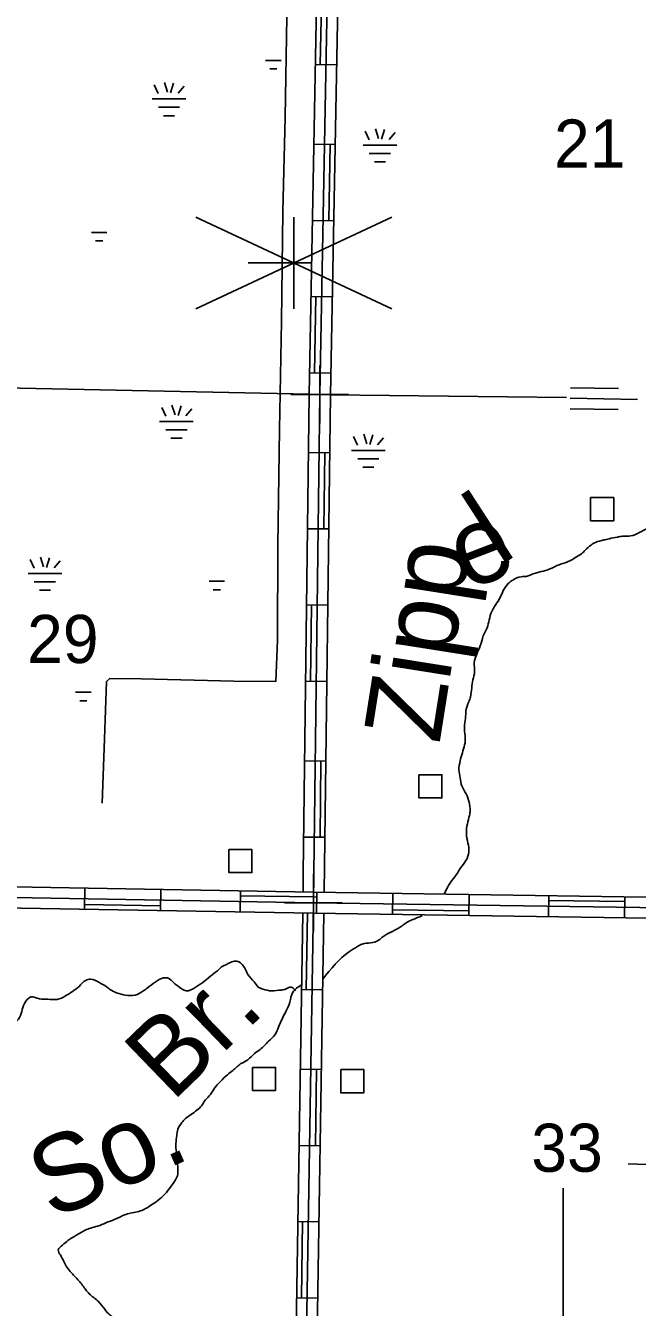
# Model space of a CAD drawing. Extents: x 2061598 to 2357278, y 1056961 to 1264079.
# Drawn here: x 2184267 to 2190628, y 1173496 to 1186814 of the extents above; entities that cross this region are included whole.
import ezdxf

# ---------------------------------------------------------------- set-up
doc = ezdxf.new("R2010")
doc.units = 0
for name, color, linetype in [('CSAH RTE', 7, 'Continuous'), ('DWELLING', 7, 'Continuous'), ('HYDRO', 7, 'Continuous'), ('HYRDO TXT', 7, 'Continuous'), ('MSAS LAT LONG', 7, 'Continuous'), ('QUAD BASE SYM', 7, 'Continuous'), ('SECTION', 7, 'Continuous'), ('SECTION CORNER BASE', 7, 'Continuous'), ('SWAMP', 7, 'Continuous'), ('TOWNSHIP ROAD', 7, 'Continuous')]:
    doc.layers.add(name, color=color, linetype=linetype)

msp = doc.modelspace()

# ---------------------------------------------------------------- linework, layer by layer
at = {"layer": 'CSAH RTE'}
for p, q in [((2184882.659, 1177851.756), (2184878.832, 1177631.805)), ((2185674.539, 1177837.978), (2185670.712, 1177618.027)), ((2186502.414, 1177823.574), (2186498.587, 1177603.623)), ((2187294.004, 1177809.886), (2187290.76, 1177589.926)), ((2188085.918, 1177798.207), (2188082.674, 1177578.247)), ((2188877.831, 1177786.528), (2188874.588, 1177566.568)), ((2189705.741, 1177774.319), (2189702.498, 1177554.359)), ((2190497.655, 1177762.64), (2190494.411, 1177542.68))]:
    msp.add_line(p, q, dxfattribs=at)
for points in [[(2197064.475, 1182850.242), (2192806.466, 1182898.885), (2192750.323, 1182892.248), (2192698.062, 1182879.24), (2192651.646, 1182858.11), (2192623.189, 1182834.633), (2192592.234, 1182785.175), (2192568.152, 1182717.477), (2192514.751, 1177845.377), (2192508.417, 1177787.461), (2192495.728, 1177751.667), (2192472.887, 1177708.06), (2192438.239, 1177674.691), (2192405.668, 1177645.286), (2192351.259, 1177625.3), (2187260.169, 1177700.381), (2181988.204, 1177792.107), (2176772.628, 1177913.138)], [(2197065.731, 1182960.227), (2192800.613, 1183008.951), (2192730.504, 1183000.663), (2192661.688, 1182983.534), (2192592.854, 1182952.199), (2192539.423, 1182908.119), (2192492.628, 1182833.352), (2192458.368, 1182737.042), (2192404.825, 1177851.975), (2192400.469, 1177812.146), (2192394.668, 1177795.782), (2192383.733, 1177774.905), (2192363.216, 1177755.146), (2192347.761, 1177741.193), (2192332.483, 1177735.581), (2187261.937, 1177810.359), (2181990.437, 1177902.077), (2176884.836, 1178020.555)], [(2192489.377, 1177572.673), (2192463.575, 1177549.379), (2192370.035, 1177515.019), (2187258.401, 1177590.403), (2181985.971, 1177682.137), (2176881.014, 1177800.602)], [(2187293.267, 1177759.891), (2187261.133, 1177760.365), (2186501.544, 1177773.581)], [(2190496.918, 1177712.645), (2189705.005, 1177724.324)], [(2185671.582, 1177668.011), (2184879.701, 1177681.789)], [(2188875.325, 1177616.555), (2188083.411, 1177628.234)]]:
    msp.add_lwpolyline(points, dxfattribs=at)
at = {"layer": 'DWELLING'}
for points in [[(2190141.965, 1181909.707), (2190141.965, 1181669.707), (2190381.965, 1181669.707), (2190381.965, 1181909.707)], [(2188356.101, 1179029.945), (2188356.101, 1178789.945), (2188596.101, 1178789.945), (2188596.101, 1179029.945)], [(2186380.532, 1178253.366), (2186380.532, 1178013.366), (2186620.532, 1178013.366), (2186620.532, 1178253.366)], [(2186627.167, 1175989.573), (2186627.167, 1175749.573), (2186867.167, 1175749.573), (2186867.167, 1175989.573)], [(2187544.395, 1175966.04), (2187544.395, 1175726.04), (2187784.395, 1175726.04), (2187784.395, 1175966.04)]]:
    msp.add_lwpolyline(points, close=True, dxfattribs=at)
at = {"layer": 'HYDRO'}
for points in [[(2187000.66, 1188012.244), (2186981.682, 1186909.534), (2186966.25, 1185864.663), (2186941.614, 1184881.974), (2186926.947, 1183740.995), (2186906.51, 1182618.108), (2186891.071, 1181417.077), (2186886.385, 1180430.128), (2186868.852, 1179999.912), (2186430.803, 1180003.535), (2185468.908, 1180027.9), (2185142.891, 1180032.087), (2185108.477, 1180000.496), (2185086.783, 1179402.162), (2185062.187, 1178733.794)], [(2192278.477, 1177489.456), (2192271.65, 1177235.052), (2192259.731, 1176774.734), (2192254.912, 1176244.253), (2192240.703, 1175605.782), (2192216.236, 1174947.423), (2191284.214, 1174961.393), (2190530.604, 1174988.066)], [(2189856.782, 1174736.025), (2189857.815, 1174205.482), (2189854.86, 1173508.807), (2189851.539, 1172666.24)]]:
    msp.add_lwpolyline(points, dxfattribs=at)
for points in [[(2192447.126, 1182082.026), (2192402.814, 1182020.829), (2192326.141, 1181969.761), (2192285.675, 1181934.244), (2192212.745, 1181863.106), (2192144.047, 1181809.933), (2192059.914, 1181801.003), (2192005.86, 1181797.693), (2191909.752, 1181790.919), (2191818.107, 1181820.125), (2191729.794, 1181797.234), (2191641.686, 1181790.358), (2191555.862, 1181805.474), (2191462.012, 1181818.692), (2191405.777, 1181801.395), (2191327.233, 1181760.361), (2191279.05, 1181746.965), (2191184.813, 1181730.157), (2191104.629, 1181717.172), (2191014.316, 1181694.308), (2190923.951, 1181667.439), (2190875.768, 1181654.044), (2190789.326, 1181621.119), (2190745.015, 1181597.663), (2190688.626, 1181568.357), (2190642.289, 1181542.925), (2190559.873, 1181511.951), (2190471.817, 1181509.078), (2190419.686, 1181499.737), (2190333.45, 1181482.826), (2190279.267, 1181469.507), (2190192.928, 1181444.589), (2190146.565, 1181417.156), (2190085.867, 1181363.88), (2190047.377, 1181326.336), (2189978.807, 1181283.171), (2189924.392, 1181251.837), (2189827.924, 1181217.039), (2189779.664, 1181197.638), (2189697.171, 1181160.659), (2189604.832, 1181135.818), (2189556.649, 1181122.422), (2189470.233, 1181091.499), (2189420.179, 1181088.138), (2189331.711, 1181053.237), (2189289.272, 1181019.747), (2189234.317, 1180946.377)], [(2189234.317, 1180946.377), (2189191.105, 1180852.836), (2189144.151, 1180779.363), (2189113.454, 1180725.702), (2189088.346, 1180639.936), (2189065.29, 1180558.148), (2189026.182, 1180472.562), (2188994.868, 1180370.86), (2188957.708, 1180281.245), (2188932.575, 1180193.478), (2188935.417, 1180103.349), (2188918.284, 1180015.479), (2188905.202, 1179931.561), (2188891.992, 1179837.634), (2188875.348, 1179787.797), (2188846.189, 1179698.079), (2188841.133, 1179616.06), (2188829.975, 1179526.111), (2188836.817, 1179435.931), (2188838.148, 1179383.861), (2188821.067, 1179299.994), (2188795.985, 1179216.23), (2188776.877, 1179130.387), (2188772.234, 1179080.396), (2188785.18, 1178998.146), (2188802.1, 1178913.842), (2188847.073, 1178833.183), (2188877.942, 1178744.696), (2188890.836, 1178658.443), (2188882.193, 1178608.502), (2188861.059, 1178520.684), (2188849.772, 1178420.726), (2188866.487, 1178320.409), (2188875.303, 1178228.202), (2188846.17, 1178140.486), (2188791.189, 1178065.114), (2188744.209, 1177989.639), (2188685.202, 1177912.317), (2188656.609, 1177866.637), (2188623.357, 1177796.878)], [(2188390.527, 1177566.64), (2188388.684, 1177565.767), (2188296.164, 1177526.914), (2188247.879, 1177505.511), (2188199.465, 1177474.1), (2188155.051, 1177442.638), (2188108.714, 1177417.206), (2188024.143, 1177374.247), (2187981.781, 1177346.762), (2187937.315, 1177311.297), (2187852.925, 1177282.35), (2187766.766, 1177271.444), (2187718.429, 1177246.038), (2187633.73, 1177193.07), (2187357.219, 1176907.82)], [(2187072.127, 1176786.132), (2187026.861, 1176824.478), (2186976.601, 1176805.103), (2186926.444, 1176793.735), (2186826.31, 1176785.011), (2186734.511, 1176802.206), (2186686.792, 1176824.841), (2186643.459, 1176877.451), (2186578.459, 1176956.366), (2186533.537, 1177041.028), (2186464.203, 1177093.972), (2186412.097, 1177086.633), (2186361.76, 1177061.253), (2186305.397, 1177033.948), (2186260.88, 1176994.479), (2186188.13, 1176937.353), (2186109.276, 1176872.298), (2186030.603, 1176821.255), (2185938.11, 1176784.404), (2185852.723, 1176833.55), (2185813.107, 1176864.089), (2185743.798, 1176919.035), (2185657.562, 1176902.124), (2185613.199, 1176874.665), (2185532.397, 1176813.639), (2185485.958, 1176780.2), (2185405.413, 1176739.192)], [(2185405.413, 1176739.192), (2185307.382, 1176738.449), (2185213.712, 1176765.678), (2185150.094, 1176796.526), (2185108.478, 1176827.091), (2185029.066, 1176874.158), (2184943.473, 1176907.29), (2184893.291, 1176893.92), (2184822.463, 1176830.764), (2184755.791, 1176779.567), (2184681.17, 1176732.476), (2184594.676, 1176695.548), (2184498.671, 1176696.78), (2184410.718, 1176701.914), (2184322.945, 1176721.06), (2184256.067, 1176653.849), (2184226.985, 1176570.136), (2184191.953, 1176490.504), (2184113.28, 1176439.461), (2184060.969, 1176416.108), (2184008.657, 1176392.756), (2183920.293, 1176365.862), (2183864.212, 1176360.576), (2183801.536, 1176354.468)], [(2187138.851, 1176846.976), (2187044.167, 1176770.201), (2187014.828, 1176666.471), (2186977.668, 1176576.856), (2186930.482, 1176485.368), (2186897.476, 1176407.712), (2186860.471, 1176330.107), (2186793.567, 1176260.894), (2186706.456, 1176175.925), (2186645.887, 1176132.658), (2186579.06, 1176069.45), (2186506.516, 1176028.339), (2186421.585, 1175957.356), (2186367.016, 1175914.012), (2186292.086, 1175842.9), (2186231.182, 1175773.61), (2186190.331, 1175708.067), (2186135.556, 1175648.709), (2186096.808, 1175591.148), (2186048.213, 1175545.725), (2185987.593, 1175498.454), (2185929.075, 1175459.164), (2185892.507, 1175415.589), (2185849.604, 1175346.068), (2185838.78, 1175282.142), (2185829.725, 1175200.174), (2185834.516, 1175106.016), (2185841.461, 1175023.843), (2185850.381, 1174939.642), (2185845.403, 1174863.628), (2185802.371, 1174784.099), (2185747.391, 1174708.727), (2185680.461, 1174637.513), (2185603.711, 1174580.439), (2185537.115, 1174535.247), (2185490.778, 1174509.816), (2185426.492, 1174488.619), (2185294.048, 1174456.285), (2185199.451, 1174411.452), (2185102.957, 1174374.653), (2185016.489, 1174339.726), (2184944.228, 1174320.634), (2184887.917, 1174297.332), (2184791.191, 1174242.517), (2184706.492, 1174189.549), (2184649.872, 1174142.227), (2184607.226, 1174092.724), (2184628.558, 1174040.396), (2184689.095, 1173925.502), (2184777.735, 1173818.255), (2184860.53, 1173723.096), (2184929.428, 1173636.123), (2185022.455, 1173558.851), (2185089.403, 1173475.907), (2185146.634, 1173415.111), (2185213.814, 1173350.182), (2185255.173, 1173299.6), (2185312.739, 1173264.826), (2185365.944, 1173202.079)]]:
    msp.add_spline(points, degree=3, dxfattribs=at)
at = {"layer": 'MSAS LAT LONG'}
for p, q in [((2187057.561, 1183872.783), (2187057.561, 1184822.783)), ((2186582.56, 1184347.782), (2187241.91, 1184347.782)), ((2187057.561, 1184347.782), (2187057.561, 1184347.782))]:
    msp.add_line(p, q, dxfattribs=at)
at = {"layer": 'QUAD BASE SYM'}
for p, q in [((2186038.92, 1184822.782), (2188076.202, 1183872.782)), ((2186038.92, 1183872.782), (2188076.202, 1184822.782)), ((2187057.561, 1184347.782), (2187057.561, 1184347.782))]:
    msp.add_line(p, q, dxfattribs=at)
at = {"layer": 'SECTION'}
for points in [[(2182198.048, 1183087.889), (2187216.08, 1182983.232)], [(2187436.035, 1182979.555), (2189891.808, 1182948.642)]]:
    msp.add_lwpolyline(points, dxfattribs=at)
at = {"layer": 'SECTION CORNER BASE'}
for p, q in [((2187326.052, 1183280.939), (2187326.052, 1182680.939)), ((2187026.052, 1182980.939), (2187626.052, 1182980.939)), ((2187326.052, 1182980.939), (2187326.052, 1182980.939)), ((2187260.169, 1178000.381), (2187260.169, 1177400.381)), ((2186960.169, 1177700.381), (2187560.169, 1177700.381)), ((2187260.169, 1177700.381), (2187260.169, 1177700.381))]:
    msp.add_line(p, q, dxfattribs=at)
at = {"layer": 'SWAMP'}
for p, q in [((2186763.123, 1186453.123), (2186923.123, 1186453.123)), ((2186805.623, 1186365.623), (2186880.623, 1186365.623)), ((2185742.171, 1186121.662), (2185710.479, 1186222.023)), ((2185645.943, 1186107.629), (2185603.682, 1186198.261)), ((2185773.866, 1186114.619), (2185805.558, 1186214.98)), ((2185853.097, 1186111.098), (2185916.483, 1186185.048)), ((2185582.436, 1186053.408), (2185932.436, 1186053.408)), ((2185647.436, 1185965.908), (2185867.436, 1185965.908)), ((2185699.936, 1185878.408), (2185814.936, 1185878.408)), ((2187839.385, 1185627.914), (2187797.124, 1185718.546)), ((2187935.613, 1185641.947), (2187903.921, 1185742.308)), ((2187967.308, 1185634.904), (2187999, 1185735.265)), ((2188046.539, 1185631.383), (2188109.925, 1185705.333)), ((2187775.878, 1185573.693), (2188125.878, 1185573.693)), ((2187840.878, 1185486.193), (2188060.878, 1185486.193)), ((2187893.378, 1185398.693), (2188008.378, 1185398.693)), ((2184952.185, 1184664.635), (2185112.185, 1184664.635)), ((2184994.685, 1184577.135), (2185069.685, 1184577.135)), ((2185724.546, 1182756.513), (2185682.285, 1182847.145)), ((2185820.774, 1182770.546), (2185789.082, 1182870.907)), ((2185852.469, 1182763.503), (2185884.161, 1182863.864)), ((2185931.7, 1182759.982), (2185995.086, 1182833.932)), ((2185661.039, 1182702.292), (2186011.039, 1182702.292)), ((2185726.039, 1182614.792), (2185946.039, 1182614.792)), ((2185778.539, 1182527.292), (2185893.539, 1182527.292)), ((2187718.537, 1182454.26), (2187676.276, 1182544.892)), ((2187814.765, 1182468.293), (2187783.073, 1182568.654)), ((2187846.46, 1182461.25), (2187878.152, 1182561.611)), ((2187925.691, 1182457.729), (2187989.077, 1182531.679)), ((2187655.03, 1182400.039), (2188005.03, 1182400.039)), ((2187720.03, 1182312.539), (2187940.03, 1182312.539)), ((2187772.53, 1182225.039), (2187887.53, 1182225.039)), ((2184356.348, 1181177.236), (2184314.087, 1181267.868)), ((2184452.576, 1181191.269), (2184420.884, 1181291.63)), ((2184484.271, 1181184.226), (2184515.963, 1181284.587)), ((2184563.502, 1181180.705), (2184626.888, 1181254.655)), ((2184292.841, 1181123.015), (2184642.841, 1181123.015)), ((2184357.841, 1181035.515), (2184577.841, 1181035.515)), ((2186175.158, 1181040.592), (2186335.158, 1181040.592)), ((2184410.341, 1180948.015), (2184525.341, 1180948.015)), ((2186217.658, 1180953.092), (2186292.658, 1180953.092)), ((2184787.556, 1179887.489), (2184947.556, 1179887.489)), ((2184830.056, 1179799.989), (2184905.056, 1179799.989))]:
    msp.add_line(p, q, dxfattribs=at)
at = {"layer": 'TOWNSHIP ROAD'}
for p, q in [((2187280.95, 1186410.556), (2187500.895, 1186406.394)), ((2187265.282, 1185582.705), (2187485.227, 1185578.542)), ((2187250.295, 1184790.846), (2187470.24, 1184786.684)), ((2187235.308, 1183998.988), (2187455.253, 1183994.825)), ((2187220.321, 1183207.13), (2187440.266, 1183202.967)), ((2187208.535, 1182378.508), (2187428.502, 1182375.764)), ((2187198.655, 1181586.57), (2187418.622, 1181583.825)), ((2187188.774, 1180794.631), (2187408.741, 1180791.887)), ((2187178.893, 1180002.693), (2187398.86, 1179999.948)), ((2187168.564, 1179174.757), (2187388.531, 1179172.013)), ((2187158.683, 1178382.819), (2187378.65, 1178380.075)), ((2187263.993, 1178006.853), (2187260.169, 1177700.381)), ((2187135.827, 1176799.364), (2187355.783, 1176795.864)), ((2187122.654, 1175971.469), (2187342.61, 1175967.969)), ((2187110.053, 1175179.569), (2187330.009, 1175176.069)), ((2187097.453, 1174387.669), (2187317.409, 1174384.169)), ((2187084.853, 1173595.769), (2187304.809, 1173592.27))]:
    msp.add_line(p, q, dxfattribs=at)
for points in [[(2187427.915, 1188363.025), (2187326.052, 1182980.939), (2187263.993, 1178006.853)], [(2187313.783, 1188145.326), (2187216.073, 1182982.666), (2187154.01, 1178008.225), (2187151.561, 1177811.987)], [(2187533.721, 1188140.838), (2187436.031, 1182979.212), (2187371.521, 1177808.743)], [(2187345.929, 1187201.468), (2187330.942, 1186409.61)], [(2187435.243, 1185579.488), (2187420.256, 1184787.63)], [(2187285.3, 1183998.042), (2187270.313, 1183206.184)], [(2189931.98, 1183051.501), (2190431.923, 1183043.936)], [(2189930.316, 1182941.53), (2190627.929, 1182930.974)], [(2189928.652, 1182831.543), (2190428.595, 1182823.978)], [(2187378.514, 1182376.387), (2187368.633, 1181584.448)], [(2187238.77, 1180794.007), (2187228.89, 1180002.069)], [(2187338.542, 1179172.637), (2187328.662, 1178380.699)], [(2187260.169, 1177700.381), (2187178.99, 1172598.455), (2187166.977, 1172560.641), (2187146.289, 1172525.001), (2187113.833, 1172501.601), (2187073.416, 1172480.356), (2187023.148, 1172466.652), (2181916.245, 1172551.663)], [(2187368.399, 1177588.781), (2187288.711, 1172580.55), (2187268.156, 1172515.849), (2187229.641, 1172449.497), (2187171.872, 1172407.847), (2187113.948, 1172377.4), (2187036.972, 1172356.415), (2182022.454, 1172439.888)], [(2187148.443, 1177592.316), (2187069.269, 1172616.36), (2187065.798, 1172605.433), (2187062.937, 1172600.505), (2187055.794, 1172595.355), (2187032.884, 1172583.312), (2187009.324, 1172576.889), (2182026.353, 1172659.838)], [(2187198.437, 1177591.446), (2187185.821, 1176798.568)], [(2187292.624, 1175968.764), (2187280.023, 1175176.864)], [(2187147.447, 1174386.873), (2187134.847, 1173594.974)]]:
    msp.add_lwpolyline(points, dxfattribs=at)

# ---------------------------------------------------------------- texts
at = {"layer": 'HYRDO TXT'}
for s, rotation, p in [('l', 33, (2189194.172, 1181195.18)), ('e', 21, (2188847.033, 1180939.222)), ('Zipp', 81, (2188569.544, 1179342.967)), ('Br.', 44, (2185790.015, 1175621.736)), ('So.', 24, (2184538.478, 1174400.334))]:
    msp.add_text(s, height=800, rotation=rotation, dxfattribs=at).set_placement(p)
at = {"layer": 'SECTION'}
for s, p in [('21', (2189760.967, 1185338.841)), ('29', (2184282.389, 1180191.064)), ('33', (2189524.807, 1174904.6))]:
    msp.add_text(s, height=500, dxfattribs=at).set_placement(p)

doc.saveas('drawing.dxf')
